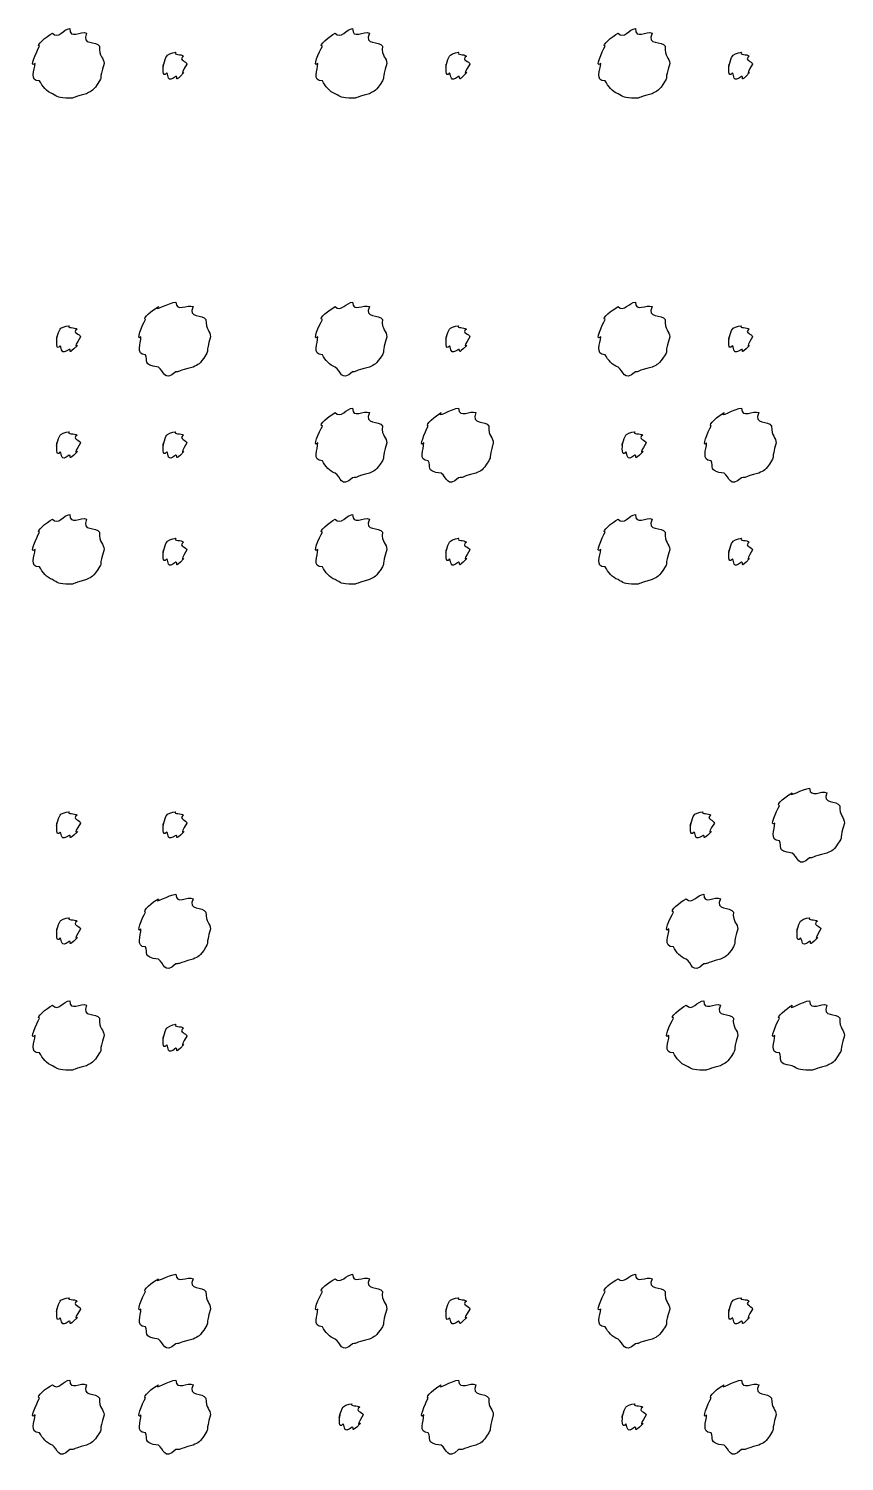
# Model space of a CAD drawing. Header units: millimetres. Extents: x 32 to 178, y 41 to 266.
# Drawn here: x 31.98 to 40, y 197.45 to 211.54 of the extents above; entities that cross this region are included whole.
import ezdxf

# ---------------------------------------------------------------- set-up
doc = ezdxf.new("R2010")
doc.units = ezdxf.units.MM
doc.layers.get('0').update_dxf_attribs({"linetype": 'CONTINUOUS'})

msp = doc.modelspace()

# ---------------------------------------------------------------- linework, layer by layer
at = {"color": 0}
for p, q in [((32.3812, 211.539), (32.3812, 211.539)), ((35.1634, 211.539), (35.1634, 211.539)), ((37.9458, 211.539), (37.9458, 211.539)), ((33.4229, 211.307), (33.4229, 211.307)), ((36.2052, 211.307), (36.2052, 211.307)), ((38.9876, 211.307), (38.9876, 211.307)), ((33.4229, 208.849), (33.4229, 208.849)), ((35.1634, 208.849), (35.1634, 208.849)), ((37.9458, 208.849), (37.9458, 208.849)), ((32.3756, 208.617), (32.3756, 208.617)), ((36.2052, 208.617), (36.2052, 208.617)), ((38.9876, 208.617), (38.9876, 208.617)), ((35.1634, 207.807), (35.1634, 207.807)), ((36.2052, 207.807), (36.2052, 207.807)), ((38.9876, 207.807), (38.9876, 207.807)), ((32.3756, 207.575), (32.3756, 207.575)), ((33.4229, 207.575), (33.4229, 207.575)), ((37.9402, 207.575), (37.9402, 207.575)), ((32.3812, 206.76), (32.3812, 206.76)), ((35.1634, 206.76), (35.1634, 206.76)), ((37.9458, 206.76), (37.9458, 206.76)), ((33.4229, 206.528), (33.4229, 206.528)), ((36.2052, 206.528), (36.2052, 206.528)), ((38.9876, 206.528), (38.9876, 206.528)), ((39.6586, 204.068), (39.6586, 204.068)), ((32.3756, 203.837), (32.3756, 203.837)), ((33.4229, 203.837), (33.4229, 203.837)), ((38.6112, 203.837), (38.6112, 203.837)), ((33.4229, 203.026), (33.4229, 203.026)), ((38.6168, 203.026), (38.6168, 203.026)), ((32.3756, 202.795), (32.3756, 202.795)), ((39.6586, 202.795), (39.6586, 202.795)), ((32.3812, 201.979), (32.3812, 201.979)), ((38.6168, 201.979), (38.6168, 201.979)), ((39.6586, 201.979), (39.6586, 201.979)), ((33.4229, 201.748), (33.4229, 201.748)), ((33.4229, 199.289), (33.4229, 199.289)), ((35.1634, 199.289), (35.1634, 199.289)), ((37.9458, 199.289), (37.9458, 199.289)), ((32.3756, 199.058), (32.3756, 199.058)), ((36.2052, 199.058), (36.2052, 199.058)), ((38.9876, 199.058), (38.9876, 199.058)), ((32.3812, 198.247), (32.3812, 198.247)), ((33.4229, 198.247), (33.4229, 198.247)), ((36.2052, 198.247), (36.2052, 198.247)), ((38.9876, 198.247), (38.9876, 198.247)), ((35.1579, 198.016), (35.1579, 198.016)), ((37.9402, 198.016), (37.9402, 198.016))]:
    msp.add_line(p, q, dxfattribs=at)
for points in [[(32.0835, 211.368), (32.0353, 211.369), (32.1551, 211.464), (32.2103, 211.495)], [(32.2103, 211.495), (32.2626, 211.428), (32.3219, 211.539), (32.3812, 211.539)], [(32.3812, 211.539), (32.377, 211.428), (32.4914, 211.523), (32.5465, 211.495)], [(32.5465, 211.495), (32.4872, 211.369), (32.643, 211.423), (32.6733, 211.368)], [(34.8657, 211.368), (34.8175, 211.369), (34.9374, 211.464), (34.9925, 211.495)], [(34.9925, 211.495), (35.0449, 211.428), (35.1041, 211.539), (35.1634, 211.539)], [(35.1634, 211.539), (35.1593, 211.428), (35.2736, 211.523), (35.3289, 211.495)], [(35.3289, 211.495), (35.2695, 211.369), (35.4252, 211.423), (35.4556, 211.368)], [(37.6481, 211.368), (37.5998, 211.369), (37.7197, 211.464), (37.7747, 211.495)], [(37.7747, 211.495), (37.8273, 211.428), (37.8866, 211.539), (37.9458, 211.539)], [(37.9458, 211.539), (37.9416, 211.428), (38.0559, 211.523), (38.1109, 211.495)], [(38.1109, 211.495), (38.0517, 211.369), (38.2076, 211.423), (38.2379, 211.368)], [(32.0394, 211.197), (31.976, 211.142), (32.0532, 211.312), (32.0835, 211.368)], [(32.6733, 211.368), (32.6636, 211.259), (32.7174, 211.255), (32.7174, 211.197)], [(34.8216, 211.197), (34.7582, 211.142), (34.8354, 211.312), (34.8657, 211.368)], [(35.4556, 211.368), (35.4461, 211.259), (35.4997, 211.255), (35.4997, 211.197)], [(37.604, 211.197), (37.5405, 211.142), (37.6178, 211.312), (37.6481, 211.368)], [(38.2379, 211.368), (38.2281, 211.259), (38.282, 211.255), (38.282, 211.197)], [(33.3017, 211.191), (33.2879, 211.109), (33.3127, 211.247), (33.3347, 211.268)], [(33.3347, 211.268), (33.332, 211.274), (33.3857, 211.307), (33.4229, 211.307)], [(33.4229, 211.307), (33.3981, 211.274), (33.478, 211.293), (33.5001, 211.268)], [(33.5001, 211.268), (33.4422, 211.226), (33.5332, 211.22), (33.5332, 211.191)], [(36.0839, 211.191), (36.0701, 211.109), (36.0948, 211.247), (36.117, 211.268)], [(36.117, 211.268), (36.1142, 211.274), (36.1678, 211.307), (36.2052, 211.307)], [(36.2052, 211.307), (36.1805, 211.274), (36.2603, 211.293), (36.2825, 211.268)], [(36.2825, 211.268), (36.2246, 211.226), (36.3153, 211.22), (36.3153, 211.191)], [(38.8662, 211.191), (38.8525, 211.109), (38.8772, 211.247), (38.8994, 211.268)], [(38.8994, 211.268), (38.8966, 211.274), (38.9502, 211.307), (38.9876, 211.307)], [(38.9876, 211.307), (38.9625, 211.274), (39.0426, 211.293), (39.0645, 211.268)], [(39.0645, 211.268), (39.0066, 211.226), (39.0977, 211.22), (39.0977, 211.191)], [(32.0835, 211.026), (31.976, 211.02), (32.0394, 211.133), (32.0394, 211.197)], [(32.7174, 211.197), (32.6636, 211.02), (32.7022, 211.077), (32.6733, 211.026)], [(33.3347, 211.103), (33.2879, 211.045), (33.3017, 211.158), (33.3017, 211.191)], [(33.4229, 211.07), (33.332, 210.998), (33.3568, 211.081), (33.3347, 211.103)], [(33.5001, 211.103), (33.3981, 210.998), (33.4519, 211.07), (33.4229, 211.07)], [(33.5332, 211.191), (33.4422, 211.045), (33.5221, 211.128), (33.5001, 211.103)], [(34.8657, 211.026), (34.7582, 211.02), (34.8216, 211.133), (34.8216, 211.197)], [(35.4997, 211.197), (35.4461, 211.02), (35.4845, 211.077), (35.4556, 211.026)], [(36.117, 211.103), (36.0701, 211.045), (36.0839, 211.158), (36.0839, 211.191)], [(36.2052, 211.07), (36.1142, 210.998), (36.1389, 211.081), (36.117, 211.103)], [(36.2825, 211.103), (36.1805, 210.998), (36.2342, 211.07), (36.2052, 211.07)], [(36.3153, 211.191), (36.2246, 211.045), (36.3044, 211.128), (36.2825, 211.103)], [(37.6481, 211.026), (37.5405, 211.02), (37.604, 211.133), (37.604, 211.197)], [(38.282, 211.197), (38.2281, 211.02), (38.2669, 211.077), (38.2379, 211.026)], [(38.8994, 211.103), (38.8525, 211.045), (38.8662, 211.158), (38.8662, 211.191)], [(38.9876, 211.07), (38.8966, 210.998), (38.9213, 211.081), (38.8994, 211.103)], [(39.0645, 211.103), (38.9625, 210.998), (39.0165, 211.07), (38.9876, 211.07)], [(39.0977, 211.191), (39.0066, 211.045), (39.0867, 211.128), (39.0645, 211.103)], [(32.2103, 210.899), (32.1524, 210.917), (32.1124, 210.973), (32.0835, 211.026)], [(32.6733, 211.026), (32.6044, 210.917), (32.6016, 210.932), (32.5465, 210.899)], [(34.9925, 210.899), (34.9346, 210.917), (34.8947, 210.973), (34.8657, 211.026)], [(35.4556, 211.026), (35.3868, 210.917), (35.384, 210.932), (35.3289, 210.899)], [(37.7747, 210.899), (37.7169, 210.917), (37.677, 210.973), (37.6481, 211.026)], [(38.2379, 211.026), (38.1688, 210.917), (38.1663, 210.932), (38.1109, 210.899)], [(32.3812, 210.855), (32.2626, 210.855), (32.2654, 210.869), (32.2103, 210.899)], [(32.5465, 210.899), (32.377, 210.855), (32.4363, 210.855), (32.3812, 210.855)], [(35.1634, 210.855), (35.0449, 210.855), (35.0477, 210.869), (34.9925, 210.899)], [(35.3289, 210.899), (35.1593, 210.855), (35.2185, 210.855), (35.1634, 210.855)], [(37.9458, 210.855), (37.8273, 210.855), (37.8298, 210.869), (37.7747, 210.899)], [(38.1109, 210.899), (37.9416, 210.855), (38.0009, 210.855), (37.9458, 210.855)], [(33.2521, 208.805), (33.1928, 208.747), (33.3637, 208.849), (33.4229, 208.849)], [(33.4229, 208.849), (33.4284, 208.747), (33.5387, 208.834), (33.5938, 208.805)], [(34.9925, 208.805), (35.0449, 208.747), (35.1041, 208.849), (35.1634, 208.849)], [(35.1634, 208.849), (35.1593, 208.747), (35.2736, 208.834), (35.3289, 208.805)], [(37.7747, 208.805), (37.8273, 208.747), (37.8866, 208.849), (37.9458, 208.849)], [(37.9458, 208.849), (37.9416, 208.747), (38.0559, 208.834), (38.1109, 208.805)], [(33.0812, 208.507), (33.0233, 208.46), (33.095, 208.623), (33.1253, 208.678)], [(33.1253, 208.678), (33.0867, 208.689), (33.1997, 208.774), (33.2521, 208.805)], [(33.5938, 208.805), (33.5387, 208.689), (33.6903, 208.733), (33.7206, 208.678)], [(33.7206, 208.678), (33.7151, 208.578), (33.7647, 208.565), (33.7647, 208.507)], [(34.8216, 208.507), (34.7582, 208.46), (34.8354, 208.623), (34.8657, 208.678)], [(34.8657, 208.678), (34.8175, 208.689), (34.9374, 208.774), (34.9925, 208.805)], [(35.3289, 208.805), (35.2695, 208.689), (35.4252, 208.733), (35.4556, 208.678)], [(35.4556, 208.678), (35.4461, 208.578), (35.4997, 208.565), (35.4997, 208.507)], [(37.604, 208.507), (37.5405, 208.46), (37.6178, 208.623), (37.6481, 208.678)], [(37.6481, 208.678), (37.5998, 208.689), (37.7197, 208.774), (37.7747, 208.805)], [(38.1109, 208.805), (38.0517, 208.689), (38.2076, 208.733), (38.2379, 208.678)], [(38.2379, 208.678), (38.2281, 208.578), (38.282, 208.565), (38.282, 208.507)], [(32.2544, 208.507), (32.2378, 208.431), (32.2654, 208.562), (32.2874, 208.584)], [(32.2874, 208.584), (32.2819, 208.592), (32.3384, 208.617), (32.3756, 208.617)], [(32.3756, 208.617), (32.3481, 208.592), (32.4308, 208.606), (32.4528, 208.584)], [(32.4528, 208.584), (32.3922, 208.548), (32.4859, 208.536), (32.4859, 208.507)], [(36.0839, 208.507), (36.0701, 208.431), (36.0948, 208.562), (36.117, 208.584)], [(36.117, 208.584), (36.1142, 208.592), (36.1678, 208.617), (36.2052, 208.617)], [(36.2052, 208.617), (36.1805, 208.592), (36.2603, 208.606), (36.2825, 208.584)], [(36.2825, 208.584), (36.2246, 208.548), (36.3153, 208.536), (36.3153, 208.507)], [(38.8662, 208.507), (38.8525, 208.431), (38.8772, 208.562), (38.8994, 208.584)], [(38.8994, 208.584), (38.8966, 208.592), (38.9502, 208.617), (38.9876, 208.617)], [(38.9876, 208.617), (38.9625, 208.592), (39.0426, 208.606), (39.0645, 208.584)], [(39.0645, 208.584), (39.0066, 208.548), (39.0977, 208.536), (39.0977, 208.507)], [(32.2874, 208.419), (32.2378, 208.365), (32.2544, 208.47), (32.2544, 208.507)], [(32.3756, 208.385), (32.2819, 208.321), (32.3095, 208.396), (32.2874, 208.419)], [(32.4528, 208.419), (32.3481, 208.321), (32.4046, 208.385), (32.3756, 208.385)], [(32.4859, 208.507), (32.3922, 208.365), (32.4749, 208.441), (32.4528, 208.419)], [(33.1253, 208.33), (33.0233, 208.339), (33.0812, 208.443), (33.0812, 208.507)], [(33.7647, 208.507), (33.7151, 208.339), (33.7495, 208.385), (33.7206, 208.33)], [(34.8657, 208.33), (34.7582, 208.339), (34.8216, 208.443), (34.8216, 208.507)], [(35.4997, 208.507), (35.4461, 208.339), (35.4845, 208.385), (35.4556, 208.33)], [(36.117, 208.419), (36.0701, 208.365), (36.0839, 208.47), (36.0839, 208.507)], [(36.2052, 208.385), (36.1142, 208.321), (36.1389, 208.396), (36.117, 208.419)], [(36.2825, 208.419), (36.1805, 208.321), (36.2342, 208.385), (36.2052, 208.385)], [(36.3153, 208.507), (36.2246, 208.365), (36.3044, 208.441), (36.2825, 208.419)], [(37.6481, 208.33), (37.5405, 208.339), (37.604, 208.443), (37.604, 208.507)], [(38.282, 208.507), (38.2281, 208.339), (38.2669, 208.385), (38.2379, 208.33)], [(38.8994, 208.419), (38.8525, 208.365), (38.8662, 208.47), (38.8662, 208.507)], [(38.9876, 208.385), (38.8966, 208.321), (38.9213, 208.396), (38.8994, 208.419)], [(39.0645, 208.419), (38.9625, 208.321), (39.0165, 208.385), (38.9876, 208.385)], [(39.0977, 208.507), (39.0066, 208.365), (39.0867, 208.441), (39.0645, 208.419)], [(33.2521, 208.209), (33.0867, 208.233), (33.1584, 208.278), (33.1253, 208.33)], [(33.7206, 208.33), (33.6558, 208.233), (33.6489, 208.238), (33.5938, 208.209)], [(34.9925, 208.209), (34.9346, 208.233), (34.8947, 208.278), (34.8657, 208.33)], [(35.4556, 208.33), (35.3868, 208.233), (35.384, 208.238), (35.3289, 208.209)], [(37.7747, 208.209), (37.7169, 208.233), (37.677, 208.278), (37.6481, 208.33)], [(38.2379, 208.33), (38.1688, 208.233), (38.1663, 208.238), (38.1109, 208.209)], [(33.4229, 208.165), (33.3099, 208.056), (33.3072, 208.179), (33.2521, 208.209)], [(33.5938, 208.209), (33.4284, 208.173), (33.4808, 208.165), (33.4229, 208.165)], [(35.1634, 208.165), (35.0449, 208.056), (35.0477, 208.179), (34.9925, 208.209)], [(35.3289, 208.209), (35.1593, 208.173), (35.2185, 208.165), (35.1634, 208.165)], [(37.9458, 208.165), (37.8273, 208.056), (37.8298, 208.179), (37.7747, 208.209)], [(38.1109, 208.209), (37.9416, 208.173), (38.0009, 208.165), (37.9458, 208.165)], [(34.8657, 207.631), (34.8175, 207.641), (34.9374, 207.732), (34.9925, 207.763)], [(34.9925, 207.763), (35.0449, 207.699), (35.1041, 207.807), (35.1634, 207.807)], [(35.1634, 207.807), (35.1593, 207.699), (35.2736, 207.792), (35.3289, 207.763)], [(35.3289, 207.763), (35.2695, 207.641), (35.4252, 207.688), (35.4556, 207.631)], [(35.9075, 207.631), (35.869, 207.641), (35.9819, 207.732), (36.0345, 207.763)], [(36.0345, 207.763), (35.9752, 207.699), (36.146, 207.807), (36.2052, 207.807)], [(36.2052, 207.807), (36.2109, 207.699), (36.3209, 207.792), (36.376, 207.763)], [(36.376, 207.763), (36.3209, 207.641), (36.4726, 207.688), (36.503, 207.631)], [(38.6898, 207.631), (38.6514, 207.641), (38.7643, 207.732), (38.8165, 207.763)], [(38.8165, 207.763), (38.7572, 207.699), (38.9283, 207.807), (38.9876, 207.807)], [(38.9876, 207.807), (38.9929, 207.699), (39.1033, 207.792), (39.1583, 207.763)], [(39.1583, 207.763), (39.1033, 207.641), (39.2546, 207.688), (39.285, 207.631)], [(32.2874, 207.542), (32.2819, 207.545), (32.3384, 207.575), (32.3756, 207.575)], [(32.3756, 207.575), (32.3481, 207.545), (32.4308, 207.564), (32.4528, 207.542)], [(33.3347, 207.542), (33.332, 207.545), (33.3857, 207.575), (33.4229, 207.575)], [(33.4229, 207.575), (33.3981, 207.545), (33.478, 207.564), (33.5001, 207.542)], [(34.8216, 207.465), (34.7582, 207.41), (34.8354, 207.575), (34.8657, 207.631)], [(35.4556, 207.631), (35.4461, 207.527), (35.4997, 207.52), (35.4997, 207.465)], [(35.8634, 207.465), (35.8055, 207.41), (35.8771, 207.575), (35.9075, 207.631)], [(36.503, 207.631), (36.4973, 207.527), (36.5471, 207.52), (36.5471, 207.465)], [(37.852, 207.542), (37.8464, 207.545), (37.9028, 207.575), (37.9402, 207.575)], [(37.9402, 207.575), (37.9127, 207.545), (37.9952, 207.564), (38.0174, 207.542)], [(38.6457, 207.465), (38.5879, 207.41), (38.6595, 207.575), (38.6898, 207.631)], [(39.285, 207.631), (39.2797, 207.527), (39.3291, 207.52), (39.3291, 207.465)], [(32.2544, 207.465), (32.2378, 207.384), (32.2654, 207.52), (32.2874, 207.542)], [(32.2874, 207.377), (32.2378, 207.318), (32.2544, 207.428), (32.2544, 207.465)], [(32.4528, 207.542), (32.3922, 207.501), (32.4859, 207.494), (32.4859, 207.465)], [(32.4859, 207.465), (32.3922, 207.318), (32.4749, 207.399), (32.4528, 207.377)], [(33.3017, 207.465), (33.2879, 207.384), (33.3127, 207.52), (33.3347, 207.542)], [(33.3347, 207.377), (33.2879, 207.318), (33.3017, 207.428), (33.3017, 207.465)], [(33.5001, 207.542), (33.4422, 207.501), (33.5332, 207.494), (33.5332, 207.465)], [(33.5332, 207.465), (33.4422, 207.318), (33.5221, 207.399), (33.5001, 207.377)], [(34.8657, 207.289), (34.7582, 207.292), (34.8216, 207.402), (34.8216, 207.465)], [(35.4997, 207.465), (35.4461, 207.292), (35.4845, 207.344), (35.4556, 207.289)], [(35.9075, 207.289), (35.8055, 207.292), (35.8634, 207.402), (35.8634, 207.465)], [(36.5471, 207.465), (36.4973, 207.292), (36.5319, 207.344), (36.503, 207.289)], [(37.8188, 207.465), (37.8023, 207.384), (37.8298, 207.52), (37.852, 207.542)], [(37.852, 207.377), (37.8023, 207.318), (37.8188, 207.428), (37.8188, 207.465)], [(38.0174, 207.542), (37.9568, 207.501), (38.0503, 207.494), (38.0503, 207.465)], [(38.0503, 207.465), (37.9568, 207.318), (38.0393, 207.399), (38.0174, 207.377)], [(38.6898, 207.289), (38.5879, 207.292), (38.6457, 207.402), (38.6457, 207.465)], [(39.3291, 207.465), (39.2797, 207.292), (39.3139, 207.344), (39.285, 207.289)], [(32.3756, 207.344), (32.2819, 207.274), (32.3095, 207.355), (32.2874, 207.377)], [(32.4528, 207.377), (32.3481, 207.274), (32.4046, 207.344), (32.3756, 207.344)], [(33.4229, 207.344), (33.332, 207.274), (33.3568, 207.355), (33.3347, 207.377)], [(33.5001, 207.377), (33.3981, 207.274), (33.4519, 207.344), (33.4229, 207.344)], [(34.9925, 207.167), (34.9346, 207.185), (34.8947, 207.236), (34.8657, 207.289)], [(35.4556, 207.289), (35.3868, 207.185), (35.384, 207.196), (35.3289, 207.167)], [(36.0345, 207.167), (35.869, 207.185), (35.9406, 207.236), (35.9075, 207.289)], [(36.503, 207.289), (36.4381, 207.185), (36.4314, 207.196), (36.376, 207.167)], [(37.9402, 207.344), (37.8464, 207.274), (37.8739, 207.355), (37.852, 207.377)], [(38.0174, 207.377), (37.9127, 207.274), (37.9691, 207.344), (37.9402, 207.344)], [(38.8165, 207.167), (38.6514, 207.185), (38.723, 207.236), (38.6898, 207.289)], [(39.285, 207.289), (39.2204, 207.185), (39.2134, 207.196), (39.1583, 207.167)], [(35.1634, 207.123), (35.0449, 207.009), (35.0477, 207.137), (34.9925, 207.167)], [(35.3289, 207.167), (35.1593, 207.126), (35.2185, 207.123), (35.1634, 207.123)], [(36.2052, 207.123), (36.0923, 207.009), (36.0895, 207.137), (36.0345, 207.167)], [(36.376, 207.167), (36.2109, 207.126), (36.2631, 207.123), (36.2052, 207.123)], [(38.9876, 207.123), (38.8743, 207.009), (38.8719, 207.137), (38.8165, 207.167)], [(39.1583, 207.167), (38.9929, 207.126), (39.0454, 207.123), (38.9876, 207.123)], [(32.0835, 206.588), (32.0353, 206.59), (32.1551, 206.685), (32.2103, 206.715)], [(32.2103, 206.715), (32.2626, 206.649), (32.3219, 206.76), (32.3812, 206.76)], [(32.3812, 206.76), (32.377, 206.649), (32.4914, 206.744), (32.5465, 206.715)], [(32.5465, 206.715), (32.4872, 206.59), (32.643, 206.644), (32.6733, 206.588)], [(34.8657, 206.588), (34.8175, 206.59), (34.9374, 206.685), (34.9925, 206.715)], [(34.9925, 206.715), (35.0449, 206.649), (35.1041, 206.76), (35.1634, 206.76)], [(35.1634, 206.76), (35.1593, 206.649), (35.2736, 206.744), (35.3289, 206.715)], [(35.3289, 206.715), (35.2695, 206.59), (35.4252, 206.644), (35.4556, 206.588)], [(37.6481, 206.588), (37.5998, 206.59), (37.7197, 206.685), (37.7747, 206.715)], [(37.7747, 206.715), (37.8273, 206.649), (37.8866, 206.76), (37.9458, 206.76)], [(37.9458, 206.76), (37.9416, 206.649), (38.0559, 206.744), (38.1109, 206.715)], [(38.1109, 206.715), (38.0517, 206.59), (38.2076, 206.644), (38.2379, 206.588)], [(32.0394, 206.418), (31.976, 206.363), (32.0532, 206.533), (32.0835, 206.588)], [(32.6733, 206.588), (32.6636, 206.48), (32.7174, 206.476), (32.7174, 206.418)], [(34.8216, 206.418), (34.7582, 206.363), (34.8354, 206.533), (34.8657, 206.588)], [(35.4556, 206.588), (35.4461, 206.48), (35.4997, 206.476), (35.4997, 206.418)], [(37.604, 206.418), (37.5405, 206.363), (37.6178, 206.533), (37.6481, 206.588)], [(38.2379, 206.588), (38.2281, 206.48), (38.282, 206.476), (38.282, 206.418)], [(33.3017, 206.412), (33.2879, 206.329), (33.3127, 206.467), (33.3347, 206.489)], [(33.3347, 206.489), (33.332, 206.495), (33.3857, 206.528), (33.4229, 206.528)], [(33.4229, 206.528), (33.3981, 206.495), (33.478, 206.514), (33.5001, 206.489)], [(33.5001, 206.489), (33.4422, 206.447), (33.5332, 206.441), (33.5332, 206.412)], [(36.0839, 206.412), (36.0701, 206.329), (36.0948, 206.467), (36.117, 206.489)], [(36.117, 206.489), (36.1142, 206.495), (36.1678, 206.528), (36.2052, 206.528)], [(36.2052, 206.528), (36.1805, 206.495), (36.2603, 206.514), (36.2825, 206.489)], [(36.2825, 206.489), (36.2246, 206.447), (36.3153, 206.441), (36.3153, 206.412)], [(38.8662, 206.412), (38.8525, 206.329), (38.8772, 206.467), (38.8994, 206.489)], [(38.8994, 206.489), (38.8966, 206.495), (38.9502, 206.528), (38.9876, 206.528)], [(38.9876, 206.528), (38.9625, 206.495), (39.0426, 206.514), (39.0645, 206.489)], [(39.0645, 206.489), (39.0066, 206.447), (39.0977, 206.441), (39.0977, 206.412)], [(32.0835, 206.247), (31.976, 206.241), (32.0394, 206.354), (32.0394, 206.418)], [(32.7174, 206.418), (32.6636, 206.241), (32.7022, 206.298), (32.6733, 206.247)], [(33.3347, 206.324), (33.2879, 206.266), (33.3017, 206.379), (33.3017, 206.412)], [(33.4229, 206.291), (33.332, 206.219), (33.3568, 206.302), (33.3347, 206.324)], [(33.5001, 206.324), (33.3981, 206.219), (33.4519, 206.291), (33.4229, 206.291)], [(33.5332, 206.412), (33.4422, 206.266), (33.5221, 206.349), (33.5001, 206.324)], [(34.8657, 206.247), (34.7582, 206.241), (34.8216, 206.354), (34.8216, 206.418)], [(35.4997, 206.418), (35.4461, 206.241), (35.4845, 206.298), (35.4556, 206.247)], [(36.117, 206.324), (36.0701, 206.266), (36.0839, 206.379), (36.0839, 206.412)], [(36.2052, 206.291), (36.1142, 206.219), (36.1389, 206.302), (36.117, 206.324)], [(36.2825, 206.324), (36.1805, 206.219), (36.2342, 206.291), (36.2052, 206.291)], [(36.3153, 206.412), (36.2246, 206.266), (36.3044, 206.349), (36.2825, 206.324)], [(37.6481, 206.247), (37.5405, 206.241), (37.604, 206.354), (37.604, 206.418)], [(38.282, 206.418), (38.2281, 206.241), (38.2669, 206.298), (38.2379, 206.247)], [(38.8994, 206.324), (38.8525, 206.266), (38.8662, 206.379), (38.8662, 206.412)], [(38.9876, 206.291), (38.8966, 206.219), (38.9213, 206.302), (38.8994, 206.324)], [(39.0645, 206.324), (38.9625, 206.219), (39.0165, 206.291), (38.9876, 206.291)], [(39.0977, 206.412), (39.0066, 206.266), (39.0867, 206.349), (39.0645, 206.324)], [(32.2103, 206.12), (32.1524, 206.138), (32.1124, 206.194), (32.0835, 206.247)], [(32.6733, 206.247), (32.6044, 206.138), (32.6016, 206.153), (32.5465, 206.12)], [(34.9925, 206.12), (34.9346, 206.138), (34.8947, 206.194), (34.8657, 206.247)], [(35.4556, 206.247), (35.3868, 206.138), (35.384, 206.153), (35.3289, 206.12)], [(37.7747, 206.12), (37.7169, 206.138), (37.677, 206.194), (37.6481, 206.247)], [(38.2379, 206.247), (38.1688, 206.138), (38.1663, 206.153), (38.1109, 206.12)], [(32.3812, 206.076), (32.2626, 206.076), (32.2654, 206.09), (32.2103, 206.12)], [(32.5465, 206.12), (32.377, 206.076), (32.4363, 206.076), (32.3812, 206.076)], [(35.1634, 206.076), (35.0449, 206.076), (35.0477, 206.09), (34.9925, 206.12)], [(35.3289, 206.12), (35.1593, 206.076), (35.2185, 206.076), (35.1634, 206.076)], [(37.9458, 206.076), (37.8273, 206.076), (37.8298, 206.09), (37.7747, 206.12)], [(38.1109, 206.12), (37.9416, 206.076), (38.0009, 206.076), (37.9458, 206.076)], [(39.3608, 203.897), (39.3224, 203.908), (39.4353, 203.994), (39.4878, 204.024)], [(39.4878, 204.024), (39.4286, 203.966), (39.5993, 204.068), (39.6586, 204.068)], [(39.6586, 204.068), (39.6642, 203.966), (39.7743, 204.053), (39.8293, 204.024)], [(39.8293, 204.024), (39.7743, 203.908), (39.926, 203.952), (39.9563, 203.897)], [(39.3167, 203.726), (39.2589, 203.679), (39.3305, 203.842), (39.3608, 203.897)], [(39.9563, 203.897), (39.9507, 203.798), (40.0004, 203.784), (40.0004, 203.726)], [(32.2544, 203.726), (32.2378, 203.65), (32.2654, 203.781), (32.2874, 203.804)], [(32.2874, 203.804), (32.2819, 203.812), (32.3384, 203.837), (32.3756, 203.837)], [(32.3756, 203.837), (32.3481, 203.812), (32.4308, 203.825), (32.4528, 203.804)], [(32.4528, 203.804), (32.3922, 203.768), (32.4859, 203.755), (32.4859, 203.726)], [(33.3017, 203.726), (33.2879, 203.65), (33.3127, 203.781), (33.3347, 203.804)], [(33.3347, 203.804), (33.332, 203.812), (33.3857, 203.837), (33.4229, 203.837)], [(33.4229, 203.837), (33.3981, 203.812), (33.478, 203.825), (33.5001, 203.804)], [(33.5001, 203.804), (33.4422, 203.768), (33.5332, 203.755), (33.5332, 203.726)], [(38.4898, 203.726), (38.4736, 203.65), (38.5011, 203.781), (38.523, 203.804)], [(38.523, 203.804), (38.5177, 203.812), (38.5741, 203.837), (38.6112, 203.837)], [(38.6112, 203.837), (38.5837, 203.812), (38.6662, 203.825), (38.6884, 203.804)], [(38.6884, 203.804), (38.6278, 203.768), (38.7216, 203.755), (38.7216, 203.726)], [(32.2874, 203.638), (32.2378, 203.585), (32.2544, 203.689), (32.2544, 203.726)], [(32.3756, 203.605), (32.2819, 203.54), (32.3095, 203.616), (32.2874, 203.638)], [(32.4528, 203.638), (32.3481, 203.54), (32.4046, 203.605), (32.3756, 203.605)], [(32.4859, 203.726), (32.3922, 203.585), (32.4749, 203.66), (32.4528, 203.638)], [(33.3347, 203.638), (33.2879, 203.585), (33.3017, 203.689), (33.3017, 203.726)], [(33.4229, 203.605), (33.332, 203.54), (33.3568, 203.616), (33.3347, 203.638)], [(33.5001, 203.638), (33.3981, 203.54), (33.4519, 203.605), (33.4229, 203.605)], [(33.5332, 203.726), (33.4422, 203.585), (33.5221, 203.66), (33.5001, 203.638)], [(38.523, 203.638), (38.4736, 203.585), (38.4898, 203.689), (38.4898, 203.726)], [(38.6112, 203.605), (38.5177, 203.54), (38.5452, 203.616), (38.523, 203.638)], [(38.6884, 203.638), (38.5837, 203.54), (38.6401, 203.605), (38.6112, 203.605)], [(38.7216, 203.726), (38.6278, 203.585), (38.7103, 203.66), (38.6884, 203.638)], [(39.3608, 203.55), (39.2589, 203.558), (39.3167, 203.663), (39.3167, 203.726)], [(40.0004, 203.726), (39.9507, 203.558), (39.9852, 203.605), (39.9563, 203.55)], [(39.4878, 203.429), (39.3224, 203.452), (39.394, 203.498), (39.3608, 203.55)], [(39.9563, 203.55), (39.8914, 203.452), (39.8847, 203.458), (39.8293, 203.429)], [(39.6586, 203.385), (39.5457, 203.276), (39.5429, 203.399), (39.4878, 203.429)], [(39.8293, 203.429), (39.6642, 203.393), (39.7164, 203.385), (39.6586, 203.385)], [(33.1253, 202.85), (33.0867, 202.861), (33.1997, 202.952), (33.2521, 202.982)], [(33.2521, 202.982), (33.1928, 202.919), (33.3637, 203.026), (33.4229, 203.026)], [(33.4229, 203.026), (33.4284, 202.919), (33.5387, 203.011), (33.5938, 202.982)], [(33.5938, 202.982), (33.5387, 202.861), (33.6903, 202.908), (33.7206, 202.85)], [(38.3191, 202.85), (38.2707, 202.861), (38.3907, 202.952), (38.4457, 202.982)], [(38.4457, 202.982), (38.4983, 202.919), (38.5576, 203.026), (38.6168, 203.026)], [(38.6168, 203.026), (38.6126, 202.919), (38.7269, 203.011), (38.7823, 202.982)], [(38.7823, 202.982), (38.723, 202.861), (38.8786, 202.908), (38.9089, 202.85)], [(32.2544, 202.685), (32.2378, 202.603), (32.2654, 202.74), (32.2874, 202.762)], [(32.2874, 202.762), (32.2819, 202.765), (32.3384, 202.795), (32.3756, 202.795)], [(32.3756, 202.795), (32.3481, 202.765), (32.4308, 202.784), (32.4528, 202.762)], [(32.4528, 202.762), (32.3922, 202.721), (32.4859, 202.714), (32.4859, 202.685)], [(33.0812, 202.685), (33.0233, 202.63), (33.095, 202.795), (33.1253, 202.85)], [(33.7206, 202.85), (33.7151, 202.747), (33.7647, 202.74), (33.7647, 202.685)], [(38.275, 202.685), (38.2115, 202.63), (38.2887, 202.795), (38.3191, 202.85)], [(38.9089, 202.85), (38.8994, 202.747), (38.953, 202.74), (38.953, 202.685)], [(39.5372, 202.685), (39.5235, 202.603), (39.5482, 202.74), (39.5704, 202.762)], [(39.5704, 202.762), (39.5676, 202.765), (39.6215, 202.795), (39.6586, 202.795)], [(39.6586, 202.795), (39.6339, 202.765), (39.7136, 202.784), (39.7358, 202.762)], [(39.7358, 202.762), (39.678, 202.721), (39.7686, 202.714), (39.7686, 202.685)], [(32.2874, 202.596), (32.2378, 202.537), (32.2544, 202.648), (32.2544, 202.685)], [(32.4859, 202.685), (32.3922, 202.537), (32.4749, 202.619), (32.4528, 202.596)], [(33.1253, 202.508), (33.0233, 202.511), (33.0812, 202.621), (33.0812, 202.685)], [(33.7647, 202.685), (33.7151, 202.511), (33.7495, 202.563), (33.7206, 202.508)], [(38.3191, 202.508), (38.2115, 202.511), (38.275, 202.621), (38.275, 202.685)], [(38.953, 202.685), (38.8994, 202.511), (38.9378, 202.563), (38.9089, 202.508)], [(39.5704, 202.596), (39.5235, 202.537), (39.5372, 202.648), (39.5372, 202.685)], [(39.7686, 202.685), (39.678, 202.537), (39.7577, 202.619), (39.7358, 202.596)], [(32.3756, 202.563), (32.2819, 202.493), (32.3095, 202.575), (32.2874, 202.596)], [(32.4528, 202.596), (32.3481, 202.493), (32.4046, 202.563), (32.3756, 202.563)], [(33.2521, 202.387), (33.0867, 202.405), (33.1584, 202.456), (33.1253, 202.508)], [(33.7206, 202.508), (33.6558, 202.405), (33.6489, 202.416), (33.5938, 202.387)], [(38.4457, 202.387), (38.3879, 202.405), (38.348, 202.456), (38.3191, 202.508)], [(38.9089, 202.508), (38.8401, 202.405), (38.8373, 202.416), (38.7823, 202.387)], [(39.6586, 202.563), (39.5676, 202.493), (39.5923, 202.575), (39.5704, 202.596)], [(39.7358, 202.596), (39.6339, 202.493), (39.6875, 202.563), (39.6586, 202.563)], [(33.4229, 202.343), (33.3099, 202.228), (33.3072, 202.357), (33.2521, 202.387)], [(33.5938, 202.387), (33.4284, 202.346), (33.4808, 202.343), (33.4229, 202.343)], [(38.6168, 202.343), (38.4983, 202.228), (38.5011, 202.357), (38.4457, 202.387)], [(38.7823, 202.387), (38.6126, 202.346), (38.6719, 202.343), (38.6168, 202.343)], [(32.0835, 201.808), (32.0353, 201.81), (32.1551, 201.905), (32.2103, 201.935)], [(32.2103, 201.935), (32.2626, 201.869), (32.3219, 201.979), (32.3812, 201.979)], [(32.3812, 201.979), (32.377, 201.869), (32.4914, 201.964), (32.5465, 201.935)], [(32.5465, 201.935), (32.4872, 201.81), (32.643, 201.863), (32.6733, 201.808)], [(38.3191, 201.808), (38.2707, 201.81), (38.3907, 201.905), (38.4457, 201.935)], [(38.4457, 201.935), (38.4983, 201.869), (38.5576, 201.979), (38.6168, 201.979)], [(38.6168, 201.979), (38.6126, 201.869), (38.7269, 201.964), (38.7823, 201.935)], [(38.7823, 201.935), (38.723, 201.81), (38.8786, 201.863), (38.9089, 201.808)], [(39.3608, 201.808), (39.3224, 201.81), (39.4353, 201.905), (39.4878, 201.935)], [(39.4878, 201.935), (39.4286, 201.869), (39.5993, 201.979), (39.6586, 201.979)], [(39.6586, 201.979), (39.6642, 201.869), (39.7743, 201.964), (39.8293, 201.935)], [(39.8293, 201.935), (39.7743, 201.81), (39.926, 201.863), (39.9563, 201.808)], [(32.0394, 201.637), (31.976, 201.582), (32.0532, 201.753), (32.0835, 201.808)], [(32.6733, 201.808), (32.6636, 201.699), (32.7174, 201.695), (32.7174, 201.637)], [(38.275, 201.637), (38.2115, 201.582), (38.2887, 201.753), (38.3191, 201.808)], [(38.9089, 201.808), (38.8994, 201.699), (38.953, 201.695), (38.953, 201.637)], [(39.3167, 201.637), (39.2589, 201.582), (39.3305, 201.753), (39.3608, 201.808)], [(39.9563, 201.808), (39.9507, 201.699), (40.0004, 201.695), (40.0004, 201.637)], [(32.0835, 201.466), (31.976, 201.461), (32.0394, 201.574), (32.0394, 201.637)], [(32.7174, 201.637), (32.6636, 201.461), (32.7022, 201.517), (32.6733, 201.466)], [(33.3017, 201.632), (33.2879, 201.549), (33.3127, 201.687), (33.3347, 201.709)], [(33.3347, 201.544), (33.2879, 201.486), (33.3017, 201.599), (33.3017, 201.632)], [(33.3347, 201.709), (33.332, 201.714), (33.3857, 201.748), (33.4229, 201.748)], [(33.4229, 201.748), (33.3981, 201.714), (33.478, 201.734), (33.5001, 201.709)], [(33.5001, 201.709), (33.4422, 201.666), (33.5332, 201.661), (33.5332, 201.632)], [(33.5332, 201.632), (33.4422, 201.486), (33.5221, 201.568), (33.5001, 201.544)], [(38.3191, 201.466), (38.2115, 201.461), (38.275, 201.574), (38.275, 201.637)], [(38.953, 201.637), (38.8994, 201.461), (38.9378, 201.517), (38.9089, 201.466)], [(39.3608, 201.466), (39.2589, 201.461), (39.3167, 201.574), (39.3167, 201.637)], [(40.0004, 201.637), (39.9507, 201.461), (39.9852, 201.517), (39.9563, 201.466)], [(33.4229, 201.511), (33.332, 201.439), (33.3568, 201.521), (33.3347, 201.544)], [(33.5001, 201.544), (33.3981, 201.439), (33.4519, 201.511), (33.4229, 201.511)], [(32.2103, 201.34), (32.1524, 201.357), (32.1124, 201.414), (32.0835, 201.466)], [(32.6733, 201.466), (32.6044, 201.357), (32.6016, 201.373), (32.5465, 201.34)], [(38.4457, 201.34), (38.3879, 201.357), (38.348, 201.414), (38.3191, 201.466)], [(38.9089, 201.466), (38.8401, 201.357), (38.8373, 201.373), (38.7823, 201.34)], [(39.4878, 201.34), (39.3224, 201.357), (39.394, 201.414), (39.3608, 201.466)], [(39.9563, 201.466), (39.8914, 201.357), (39.8847, 201.373), (39.8293, 201.34)], [(32.3812, 201.296), (32.2626, 201.296), (32.2654, 201.309), (32.2103, 201.34)], [(32.5465, 201.34), (32.377, 201.296), (32.4363, 201.296), (32.3812, 201.296)], [(38.6168, 201.296), (38.4983, 201.296), (38.5011, 201.309), (38.4457, 201.34)], [(38.7823, 201.34), (38.6126, 201.296), (38.6719, 201.296), (38.6168, 201.296)], [(39.6586, 201.296), (39.5457, 201.296), (39.5429, 201.309), (39.4878, 201.34)], [(39.8293, 201.34), (39.6642, 201.296), (39.7164, 201.296), (39.6586, 201.296)], [(33.1253, 199.118), (33.0867, 199.129), (33.1997, 199.215), (33.2521, 199.245)], [(33.2521, 199.245), (33.1928, 199.187), (33.3637, 199.289), (33.4229, 199.289)], [(33.4229, 199.289), (33.4284, 199.187), (33.5387, 199.274), (33.5938, 199.245)], [(33.5938, 199.245), (33.5387, 199.129), (33.6903, 199.173), (33.7206, 199.118)], [(34.8657, 199.118), (34.8175, 199.129), (34.9374, 199.215), (34.9925, 199.245)], [(34.9925, 199.245), (35.0449, 199.187), (35.1041, 199.289), (35.1634, 199.289)], [(35.1634, 199.289), (35.1593, 199.187), (35.2736, 199.274), (35.3289, 199.245)], [(35.3289, 199.245), (35.2695, 199.129), (35.4252, 199.173), (35.4556, 199.118)], [(37.6481, 199.118), (37.5998, 199.129), (37.7197, 199.215), (37.7747, 199.245)], [(37.7747, 199.245), (37.8273, 199.187), (37.8866, 199.289), (37.9458, 199.289)], [(37.9458, 199.289), (37.9416, 199.187), (38.0559, 199.274), (38.1109, 199.245)], [(38.1109, 199.245), (38.0517, 199.129), (38.2076, 199.173), (38.2379, 199.118)], [(33.0812, 198.947), (33.0233, 198.901), (33.095, 199.063), (33.1253, 199.118)], [(33.7206, 199.118), (33.7151, 199.019), (33.7647, 199.005), (33.7647, 198.947)], [(34.8216, 198.947), (34.7582, 198.901), (34.8354, 199.063), (34.8657, 199.118)], [(35.4556, 199.118), (35.4461, 199.019), (35.4997, 199.005), (35.4997, 198.947)], [(37.604, 198.947), (37.5405, 198.901), (37.6178, 199.063), (37.6481, 199.118)], [(38.2379, 199.118), (38.2281, 199.019), (38.282, 199.005), (38.282, 198.947)], [(32.2544, 198.947), (32.2378, 198.871), (32.2654, 199.003), (32.2874, 199.025)], [(32.2874, 199.025), (32.2819, 199.033), (32.3384, 199.058), (32.3756, 199.058)], [(32.3756, 199.058), (32.3481, 199.033), (32.4308, 199.047), (32.4528, 199.025)], [(32.4528, 199.025), (32.3922, 198.989), (32.4859, 198.976), (32.4859, 198.947)], [(36.0839, 198.947), (36.0701, 198.871), (36.0948, 199.003), (36.117, 199.025)], [(36.117, 199.025), (36.1142, 199.033), (36.1678, 199.058), (36.2052, 199.058)], [(36.2052, 199.058), (36.1805, 199.033), (36.2603, 199.047), (36.2825, 199.025)], [(36.2825, 199.025), (36.2246, 198.989), (36.3153, 198.976), (36.3153, 198.947)], [(38.8662, 198.947), (38.8525, 198.871), (38.8772, 199.003), (38.8994, 199.025)], [(38.8994, 199.025), (38.8966, 199.033), (38.9502, 199.058), (38.9876, 199.058)], [(38.9876, 199.058), (38.9625, 199.033), (39.0426, 199.047), (39.0645, 199.025)], [(39.0645, 199.025), (39.0066, 198.989), (39.0977, 198.976), (39.0977, 198.947)], [(32.2874, 198.859), (32.2378, 198.805), (32.2544, 198.91), (32.2544, 198.947)], [(32.3756, 198.826), (32.2819, 198.761), (32.3095, 198.837), (32.2874, 198.859)], [(32.4528, 198.859), (32.3481, 198.761), (32.4046, 198.826), (32.3756, 198.826)], [(32.4859, 198.947), (32.3922, 198.805), (32.4749, 198.881), (32.4528, 198.859)], [(33.1253, 198.771), (33.0233, 198.779), (33.0812, 198.884), (33.0812, 198.947)], [(33.7647, 198.947), (33.7151, 198.779), (33.7495, 198.826), (33.7206, 198.771)], [(34.8657, 198.771), (34.7582, 198.779), (34.8216, 198.884), (34.8216, 198.947)], [(35.4997, 198.947), (35.4461, 198.779), (35.4845, 198.826), (35.4556, 198.771)], [(36.117, 198.859), (36.0701, 198.805), (36.0839, 198.91), (36.0839, 198.947)], [(36.2052, 198.826), (36.1142, 198.761), (36.1389, 198.837), (36.117, 198.859)], [(36.2825, 198.859), (36.1805, 198.761), (36.2342, 198.826), (36.2052, 198.826)], [(36.3153, 198.947), (36.2246, 198.805), (36.3044, 198.881), (36.2825, 198.859)], [(37.6481, 198.771), (37.5405, 198.779), (37.604, 198.884), (37.604, 198.947)], [(38.282, 198.947), (38.2281, 198.779), (38.2669, 198.826), (38.2379, 198.771)], [(38.8994, 198.859), (38.8525, 198.805), (38.8662, 198.91), (38.8662, 198.947)], [(38.9876, 198.826), (38.8966, 198.761), (38.9213, 198.837), (38.8994, 198.859)], [(39.0645, 198.859), (38.9625, 198.761), (39.0165, 198.826), (38.9876, 198.826)], [(39.0977, 198.947), (39.0066, 198.805), (39.0867, 198.881), (39.0645, 198.859)], [(33.2521, 198.65), (33.0867, 198.673), (33.1584, 198.719), (33.1253, 198.771)], [(33.7206, 198.771), (33.6558, 198.673), (33.6489, 198.679), (33.5938, 198.65)], [(34.9925, 198.65), (34.9346, 198.673), (34.8947, 198.719), (34.8657, 198.771)], [(35.4556, 198.771), (35.3868, 198.673), (35.384, 198.679), (35.3289, 198.65)], [(37.7747, 198.65), (37.7169, 198.673), (37.677, 198.719), (37.6481, 198.771)], [(38.2379, 198.771), (38.1688, 198.673), (38.1663, 198.679), (38.1109, 198.65)], [(33.4229, 198.606), (33.3099, 198.497), (33.3072, 198.62), (33.2521, 198.65)], [(33.5938, 198.65), (33.4284, 198.614), (33.4808, 198.606), (33.4229, 198.606)], [(35.1634, 198.606), (35.0449, 198.497), (35.0477, 198.62), (34.9925, 198.65)], [(35.3289, 198.65), (35.1593, 198.614), (35.2185, 198.606), (35.1634, 198.606)], [(37.9458, 198.606), (37.8273, 198.497), (37.8298, 198.62), (37.7747, 198.65)], [(38.1109, 198.65), (37.9416, 198.614), (38.0009, 198.606), (37.9458, 198.606)], [(32.2103, 198.203), (32.2626, 198.14), (32.3219, 198.247), (32.3812, 198.247)], [(32.3812, 198.247), (32.377, 198.14), (32.4914, 198.232), (32.5465, 198.203)], [(33.2521, 198.203), (33.1928, 198.14), (33.3637, 198.247), (33.4229, 198.247)], [(33.4229, 198.247), (33.4284, 198.14), (33.5387, 198.232), (33.5938, 198.203)], [(36.0345, 198.203), (35.9752, 198.14), (36.146, 198.247), (36.2052, 198.247)], [(36.2052, 198.247), (36.2109, 198.14), (36.3209, 198.232), (36.376, 198.203)], [(38.8165, 198.203), (38.7572, 198.14), (38.9283, 198.247), (38.9876, 198.247)], [(38.9876, 198.247), (38.9929, 198.14), (39.1033, 198.232), (39.1583, 198.203)], [(32.0835, 198.071), (32.0353, 198.082), (32.1551, 198.173), (32.2103, 198.203)], [(32.5465, 198.203), (32.4872, 198.082), (32.643, 198.129), (32.6733, 198.071)], [(33.1253, 198.071), (33.0867, 198.082), (33.1997, 198.173), (33.2521, 198.203)], [(33.5938, 198.203), (33.5387, 198.082), (33.6903, 198.129), (33.7206, 198.071)], [(35.9075, 198.071), (35.869, 198.082), (35.9819, 198.173), (36.0345, 198.203)], [(36.376, 198.203), (36.3209, 198.082), (36.4726, 198.129), (36.503, 198.071)], [(38.6898, 198.071), (38.6514, 198.082), (38.7643, 198.173), (38.8165, 198.203)], [(39.1583, 198.203), (39.1033, 198.082), (39.2546, 198.129), (39.285, 198.071)], [(32.0394, 197.906), (31.976, 197.85), (32.0532, 198.016), (32.0835, 198.071)], [(32.6733, 198.071), (32.6636, 197.968), (32.7174, 197.961), (32.7174, 197.906)], [(33.0812, 197.906), (33.0233, 197.85), (33.095, 198.016), (33.1253, 198.071)], [(33.7206, 198.071), (33.7151, 197.968), (33.7647, 197.961), (33.7647, 197.906)], [(35.0366, 197.906), (35.0201, 197.824), (35.0477, 197.961), (35.0697, 197.983)], [(35.0697, 197.983), (35.0642, 197.986), (35.1207, 198.016), (35.1579, 198.016)], [(35.1579, 198.016), (35.1303, 197.986), (35.213, 198.005), (35.2351, 197.983)], [(35.2351, 197.983), (35.1744, 197.941), (35.2681, 197.934), (35.2681, 197.906)], [(35.8634, 197.906), (35.8055, 197.85), (35.8771, 198.016), (35.9075, 198.071)], [(36.503, 198.071), (36.4973, 197.968), (36.5471, 197.961), (36.5471, 197.906)], [(37.8188, 197.906), (37.8023, 197.824), (37.8298, 197.961), (37.852, 197.983)], [(37.852, 197.983), (37.8464, 197.986), (37.9028, 198.016), (37.9402, 198.016)], [(37.9402, 198.016), (37.9127, 197.986), (37.9952, 198.005), (38.0174, 197.983)], [(38.0174, 197.983), (37.9568, 197.941), (38.0503, 197.934), (38.0503, 197.906)], [(38.6457, 197.906), (38.5879, 197.85), (38.6595, 198.016), (38.6898, 198.071)], [(39.285, 198.071), (39.2797, 197.968), (39.3291, 197.961), (39.3291, 197.906)], [(32.0835, 197.729), (31.976, 197.732), (32.0394, 197.842), (32.0394, 197.906)], [(32.7174, 197.906), (32.6636, 197.732), (32.7022, 197.784), (32.6733, 197.729)], [(33.1253, 197.729), (33.0233, 197.732), (33.0812, 197.842), (33.0812, 197.906)], [(33.7647, 197.906), (33.7151, 197.732), (33.7495, 197.784), (33.7206, 197.729)], [(35.0697, 197.817), (35.0201, 197.758), (35.0366, 197.868), (35.0366, 197.906)], [(35.2681, 197.906), (35.1744, 197.758), (35.2571, 197.84), (35.2351, 197.817)], [(35.9075, 197.729), (35.8055, 197.732), (35.8634, 197.842), (35.8634, 197.906)], [(36.5471, 197.906), (36.4973, 197.732), (36.5319, 197.784), (36.503, 197.729)], [(37.852, 197.817), (37.8023, 197.758), (37.8188, 197.868), (37.8188, 197.906)], [(38.0503, 197.906), (37.9568, 197.758), (38.0393, 197.84), (38.0174, 197.817)], [(38.6898, 197.729), (38.5879, 197.732), (38.6457, 197.842), (38.6457, 197.906)], [(39.3291, 197.906), (39.2797, 197.732), (39.3139, 197.784), (39.285, 197.729)], [(32.2103, 197.608), (32.1524, 197.626), (32.1124, 197.677), (32.0835, 197.729)], [(32.6733, 197.729), (32.6044, 197.626), (32.6016, 197.637), (32.5465, 197.608)], [(33.2521, 197.608), (33.0867, 197.626), (33.1584, 197.677), (33.1253, 197.729)], [(33.7206, 197.729), (33.6558, 197.626), (33.6489, 197.637), (33.5938, 197.608)], [(35.1579, 197.784), (35.0642, 197.714), (35.0918, 197.795), (35.0697, 197.817)], [(35.2351, 197.817), (35.1303, 197.714), (35.1868, 197.784), (35.1579, 197.784)], [(36.0345, 197.608), (35.869, 197.626), (35.9406, 197.677), (35.9075, 197.729)], [(36.503, 197.729), (36.4381, 197.626), (36.4314, 197.637), (36.376, 197.608)], [(37.9402, 197.784), (37.8464, 197.714), (37.8739, 197.795), (37.852, 197.817)], [(38.0174, 197.817), (37.9127, 197.714), (37.9691, 197.784), (37.9402, 197.784)], [(38.8165, 197.608), (38.6514, 197.626), (38.723, 197.677), (38.6898, 197.729)], [(39.285, 197.729), (39.2204, 197.626), (39.2134, 197.637), (39.1583, 197.608)], [(32.3812, 197.564), (32.2626, 197.449), (32.2654, 197.578), (32.2103, 197.608)], [(32.5465, 197.608), (32.377, 197.566), (32.4363, 197.564), (32.3812, 197.564)], [(33.4229, 197.564), (33.3099, 197.449), (33.3072, 197.578), (33.2521, 197.608)], [(33.5938, 197.608), (33.4284, 197.566), (33.4808, 197.564), (33.4229, 197.564)], [(36.2052, 197.564), (36.0923, 197.449), (36.0895, 197.578), (36.0345, 197.608)], [(36.376, 197.608), (36.2109, 197.566), (36.2631, 197.564), (36.2052, 197.564)], [(38.9876, 197.564), (38.8743, 197.449), (38.8719, 197.578), (38.8165, 197.608)], [(39.1583, 197.608), (38.9929, 197.566), (39.0454, 197.564), (38.9876, 197.564)]]:
    msp.add_open_spline(points, degree=3, dxfattribs=at)

doc.saveas('drawing.dxf')
